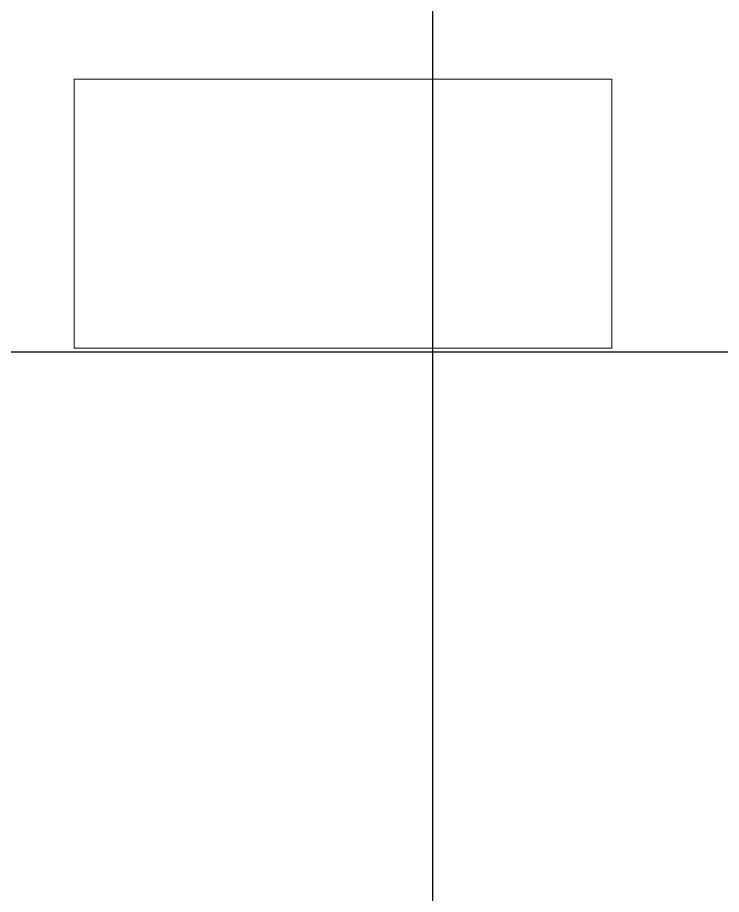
# Model space of a CAD drawing. Header units: millimetres. Extents: x -92759 to 184353, y -15225 to 86714.
# Drawn here: x 73132 to 73656, y 24210 to 24862 of the extents above; entities that cross this region are included whole.
import ezdxf

# ---------------------------------------------------------------- set-up
doc = ezdxf.new("R2010")
doc.units = ezdxf.units.MM
doc.layers.add('A-PATT-CONC', color=8, linetype='Continuous')
for name, color, linetype, lineweight in [('HFI 9MM FPB', 94, 'Continuous', 5), ('M-ACMV_Control Panel', 7, 'Continuous', 25), ('M-ACMV_CP_ HL', 7, 'Continuous', 20), ('M-ACMV_FCU-1', 86, 'Continuous', 9)]:
    doc.layers.add(name, color=color, linetype=linetype, lineweight=lineweight)

# ---------------------------------------------------------------- blocks, each defined once
blk = doc.blocks.new('RCP_B8L2')
at = {"layer": 'A-PATT-CONC'}
h = blk.add_hatch(dxfattribs=at)
h.set_pattern_fill('ANSI37', color=256, scale=189, angle=45)
h.set_pattern_definition([(90, (-397018.07, -198014.8), (-600.075, 0), []), (180, (-397018.07, -198014.8), (-6e-14, -600.075), [])])
h.paths.add_polyline_path([(-397018.55, -198014.8), (-397018.07, -200414.8), (-392218.07, -200414.8), (-392218.55, -201614.8), (-380218.07, -201614.8), (-380218.07, -196814.8), (-378418.55, -196814.8), (-378418.55, -194411.1), (-385018.07, -194411.1), (-385018.07, -198014.8)])
at = {"layer": 'HFI 9MM FPB'}
h = blk.add_hatch(dxfattribs=at)
h.set_pattern_fill('ANSI33', color=256, scale=50)
h.set_pattern_definition([(45, (-381589.02, -647239), (-224.5064, 224.5064), []), (45, (-381364.5, -647239), (-224.5064, 224.5064), [158.75, -79.375])])
h.paths.add_polyline_path([(-397618.07, -197577.3), (-385268.07, -197577.3), (-385268.07, -194177.3), (-378029.85, -194177.3), (-378029.85, -197377.3), (-379618.07, -197377.3), (-379618.07, -196977.3), (-380218.07, -196977.3), (-380218.07, -197577.3), (-379543.07, -197577.3), (-379543.07, -202052.3), (-392818.32, -202052.3), (-392818.07, -200852.3), (-397618.07, -200852.3)])
h.paths.add_polyline_path([(-397018.07, -198014.8), (-397018.07, -200414.8), (-392218.07, -200414.8), (-392218.07, -201614.8), (-380218.07, -201614.8), (-380218.07, -196814.8), (-378418.07, -196814.8), (-378418.07, -194414.8), (-384948.79, -194414.8), (-385018.07, -198014.8)], flags=16)
blk = doc.blocks.new('A$Ce886c8c0')
at = {"layer": 'M-ACMV_Control Panel', "lineweight": 5}
blk.add_lwpolyline([(200, -200), (200, 200), (0, 200), (0, -200)], close=True, dxfattribs=at)
blk.add_solid([(0, -200), (200, -200), (200, 200), (0, -200)], dxfattribs=at)
blk = doc.blocks.new('ACMV_B8_L2')
at = {"layer": 'M-ACMV_CP_ HL', "rotation": 270}
blk.add_blockref('A$Ce886c8c0', (134037.79, -80899.77), dxfattribs=at)

msp = doc.modelspace()

# ---------------------------------------------------------------- block references
at = {"layer": 'A-PATT-CONC'}
msp.add_blockref('RCP_B8L2', (452619.12, 220318.54), dxfattribs=at)
at = {"layer": 'M-ACMV_FCU-1'}
msp.add_blockref('ACMV_B8_L2', (-60663.56, 105715.91), dxfattribs=at)

doc.saveas('drawing.dxf')
